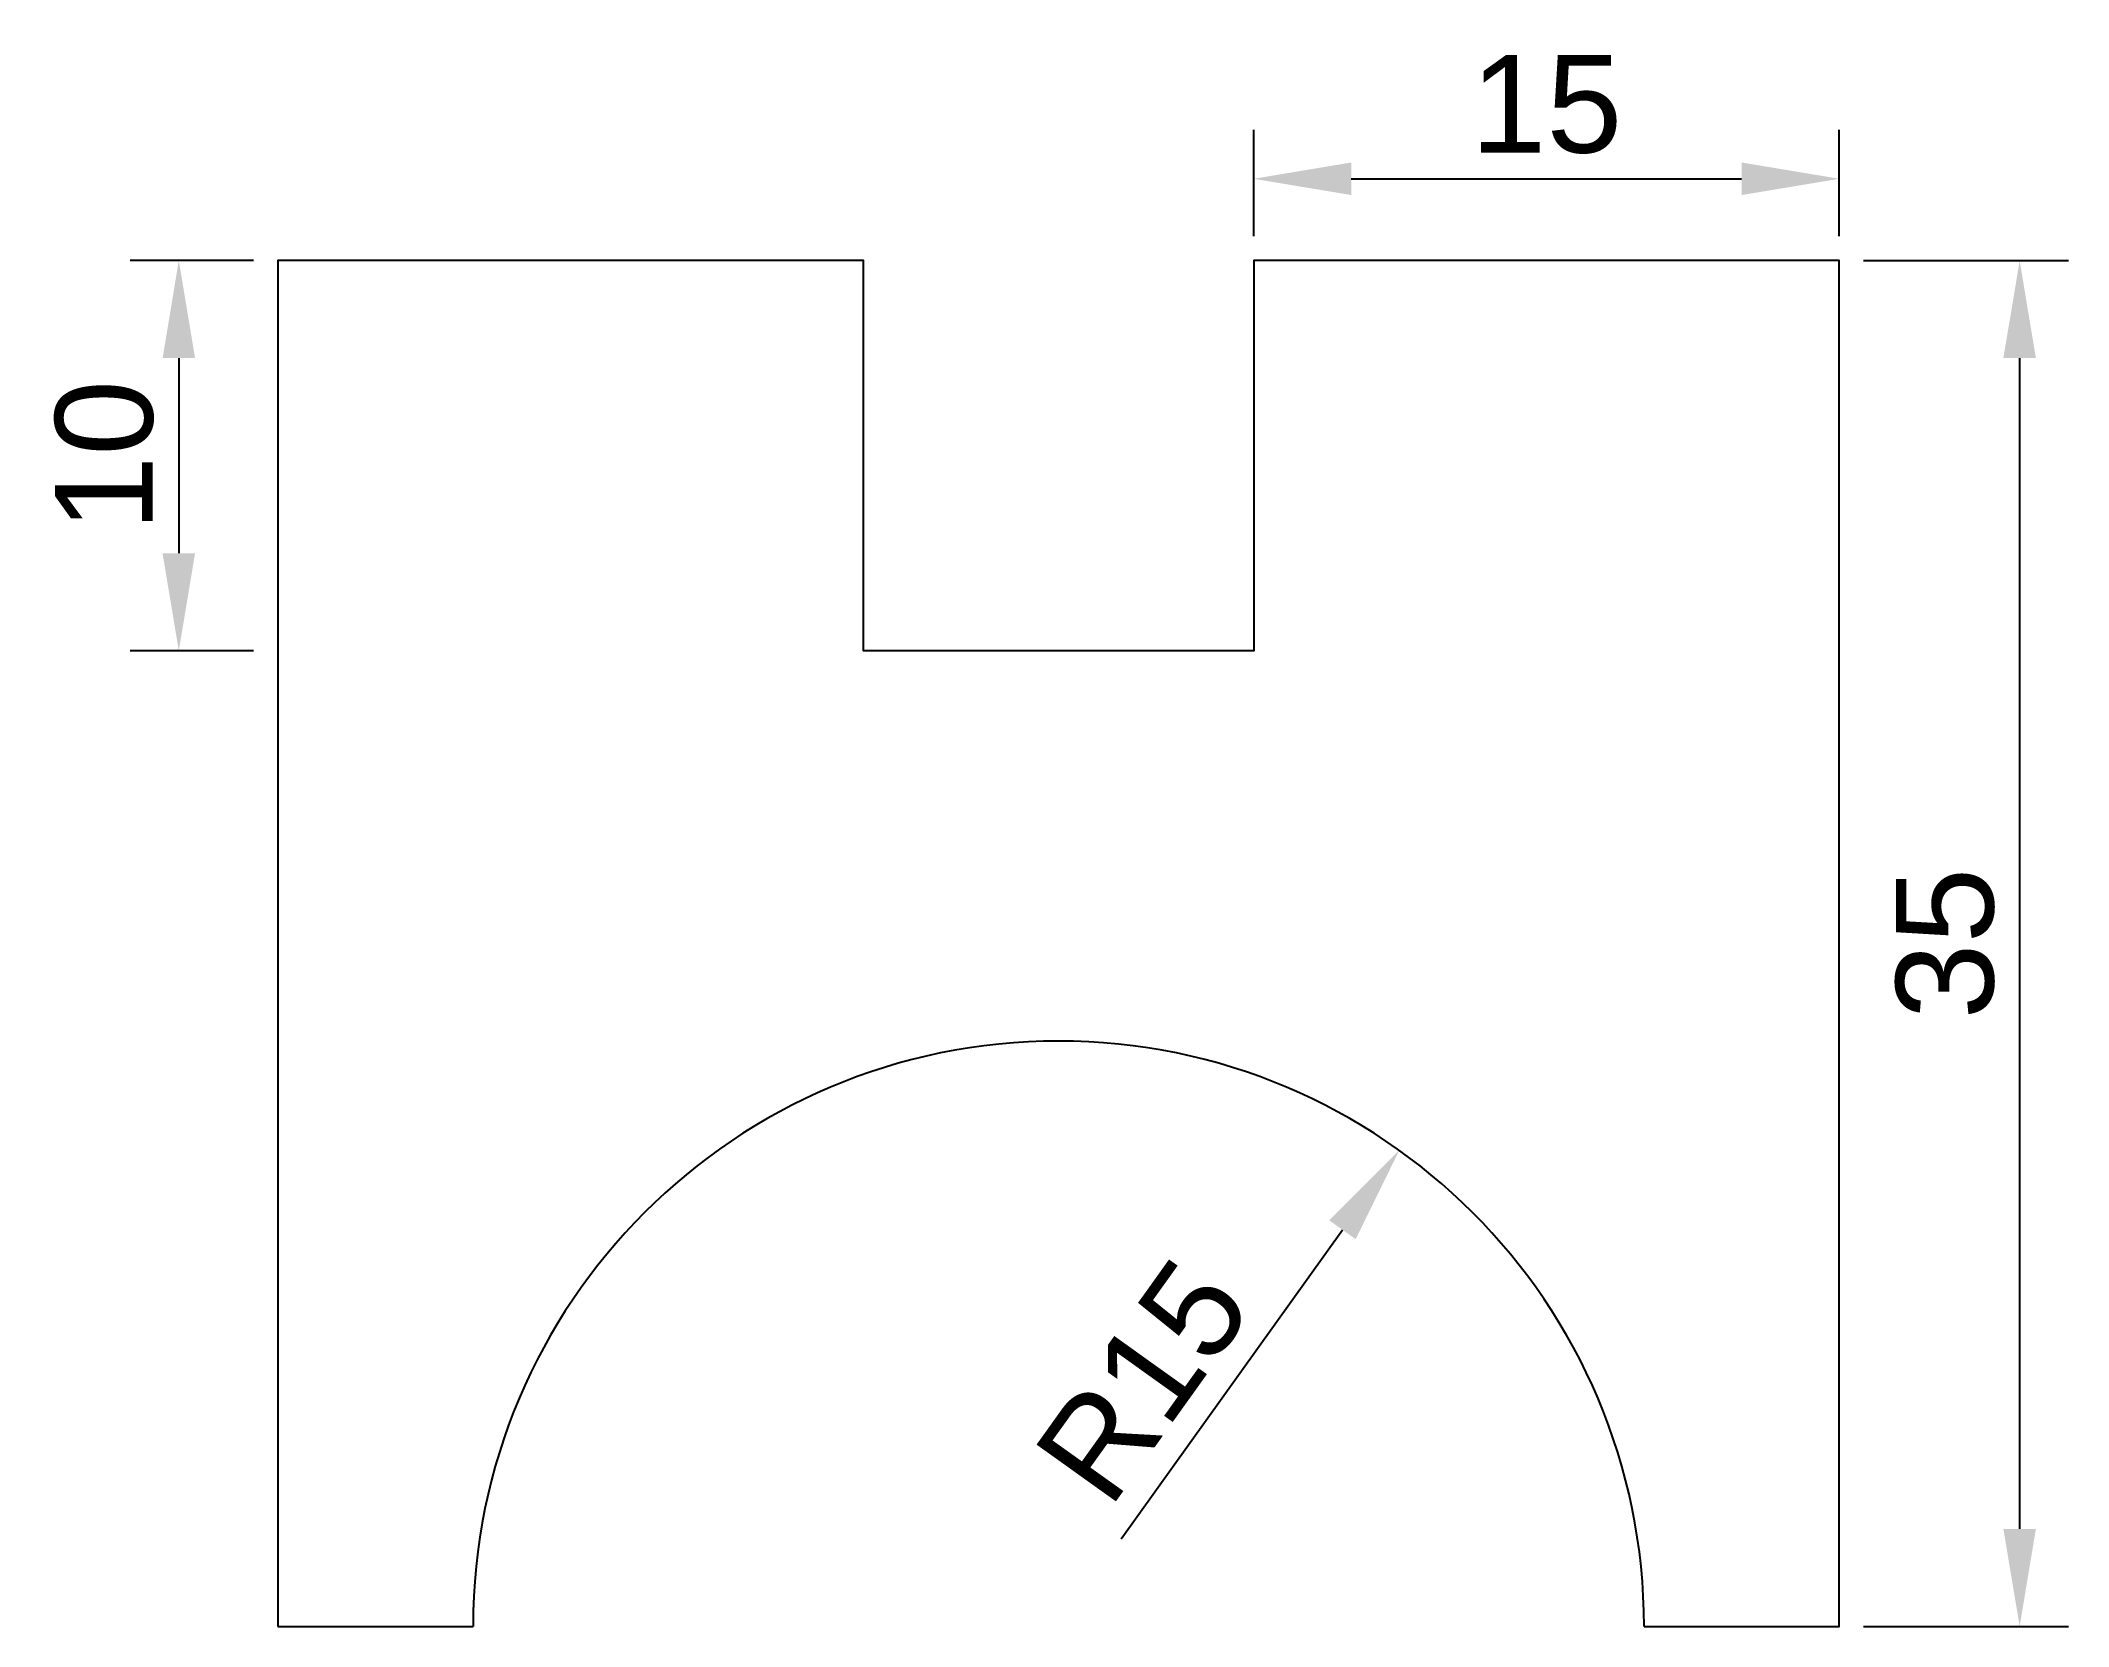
# Model space of a CAD drawing. Header units: millimetres. Extents: x -0.1 to 51.9, y 6.9 to 47.5.
import ezdxf

# ---------------------------------------------------------------- set-up
doc = ezdxf.new("R2010")
doc.units = ezdxf.units.MM
doc.styles.get("Standard").update_dxf_attribs({"font": 'arial.ttf'})
doc.dimstyles.new('ISO-25', dxfattribs={"dimtxt": 2.5, "dimasz": 2.5, "dimexe": 1.25, "dimexo": 0.625, "dimtad": 1, "dimtxsty": 'Standard', "dimcen": 2.5, "dimadec": 0, "dimazin": 0, "dimtfac": 1, "dimtmove": 0, "dimatfit": 3, "dimfxl": 1, "dimarcsym": 0})

# ---------------------------------------------------------------- blocks, each defined once
blk = doc.blocks.new('*D1')
at = {"color": 0, "lineweight": -2, "transparency": 16777216}
for p, q in [((30.981, 42.531), (30.981, 45.253)), ((45.981, 42.531), (45.981, 45.253)), ((33.481, 44.003), (43.481, 44.003))]:
    blk.add_line(p, q, dxfattribs=at)
at = {"color": 0, "transparency": 16777216}
for points in [[(33.481, 44.42), (33.481, 43.586), (30.981, 44.003)], [(43.481, 44.42), (43.481, 43.586), (45.981, 44.003)]]:
    blk.add_solid(points, dxfattribs=at)
at = {"layer": 'Defpoints', "color": 0, "transparency": 16777216}
for p in [(45.981, 44.003), (30.981, 41.906), (45.981, 41.906)]:
    blk.add_point(p, dxfattribs=at)
at = {"color": 0, "transparency": 16777216, "insert": (38.481, 45.905), "char_height": 2.5, "attachment_point": 5}
blk.add_mtext('15', dxfattribs=at)
blk = doc.blocks.new('*D2')
at = {"color": 0, "lineweight": -2, "transparency": 16777216}
for p, q in [((5.356, 41.906), (2.194, 41.906)), ((3.444, 39.406), (3.444, 34.406)), ((5.356, 31.906), (2.194, 31.906))]:
    blk.add_line(p, q, dxfattribs=at)
at = {"color": 0, "transparency": 16777216}
for points in [[(3.028, 39.406), (3.861, 39.406), (3.444, 41.906)], [(3.028, 34.406), (3.861, 34.406), (3.444, 31.906)]]:
    blk.add_solid(points, dxfattribs=at)
at = {"layer": 'Defpoints', "color": 0, "transparency": 16777216}
for p in [(5.981, 41.906), (3.444, 31.906), (5.981, 31.906)]:
    blk.add_point(p, dxfattribs=at)
at = {"color": 0, "transparency": 16777216, "insert": (1.543, 36.906), "char_height": 2.5, "attachment_point": 5, "rotation": 90}
blk.add_mtext('10', dxfattribs=at)
blk = doc.blocks.new('*D4')
at = {"color": 0, "lineweight": -2, "transparency": 16777216}
blk.add_line((27.585, 9.148), (33.254, 17.072), dxfattribs=at)
at = {"color": 0, "transparency": 16777216}
blk.add_solid([(32.915, 17.314), (33.593, 16.83), (34.708, 19.105)], dxfattribs=at)
at = {"layer": 'Defpoints', "color": 0, "transparency": 16777216}
for p in [(34.708, 19.105, 40), (25.981, 6.906, 40)]:
    blk.add_point(p, dxfattribs=at)
at = {"color": 0, "transparency": 16777216, "insert": (28.146, 13.2), "char_height": 2.5, "attachment_point": 5, "rotation": 54.4203}
blk.add_mtext('R15', dxfattribs=at)
blk = doc.blocks.new('*D5')
at = {"color": 0, "lineweight": -2, "transparency": 16777216}
for p, q in [((46.606, 41.906), (51.853, 41.906)), ((50.603, 39.406), (50.603, 9.406)), ((46.606, 6.906), (51.853, 6.906))]:
    blk.add_line(p, q, dxfattribs=at)
at = {"color": 0, "transparency": 16777216}
for points in [[(50.186, 39.406), (51.019, 39.406), (50.603, 41.906)], [(50.186, 9.406), (51.019, 9.406), (50.603, 6.906)]]:
    blk.add_solid(points, dxfattribs=at)
at = {"layer": 'Defpoints', "color": 0, "transparency": 16777216}
for p in [(45.981, 41.906), (45.981, 6.906), (50.603, 6.906)]:
    blk.add_point(p, dxfattribs=at)
at = {"color": 0, "transparency": 16777216, "insert": (48.7, 24.406), "char_height": 2.5, "attachment_point": 5, "rotation": 90}
blk.add_mtext('35', dxfattribs=at)

msp = doc.modelspace()

# ---------------------------------------------------------------- linework, layer by layer
for points in [[(40.981, 6.906), (45.981, 6.906), (45.981, 41.906), (30.981, 41.906), (30.981, 31.906), (20.981, 31.906), (20.981, 41.906), (5.981, 41.906), (5.981, 6.906)], [(5.981, 6.906), (10.981, 6.906)]]:
    msp.add_lwpolyline(points)
msp.add_arc((25.981, 6.906), 15, 0, 180)

# ---------------------------------------------------------------- dimensions: what is measured, and where the dimension line sits
dim = msp.add_linear_dim(base=(45.981, 44.003), p1=(30.981, 41.906), p2=(45.981, 41.906), dimstyle='ISO-25')
dim.commit()
dim.dimension.update_dxf_attribs({"geometry": '*D1', "text_midpoint": (38.481, 45.905)})
for base, p1, p2, picture, middle in [((3.444, 31.906), (5.981, 41.906), (5.981, 31.906), '*D2', (1.543, 36.906)), ((50.603, 6.906), (45.981, 41.906), (45.981, 6.906), '*D5', (48.7, 24.406))]:
    dim = msp.add_linear_dim(base=base, p1=p1, p2=p2, angle=90, dimstyle='ISO-25')
    dim.commit()
    dim.dimension.update_dxf_attribs({"geometry": picture, "text_midpoint": middle})
dim = msp.add_radius_dim(center=(25.981, 6.906, 40), mpoint=(34.708, 19.105, 40), dimstyle='ISO-25')
dim.commit()
dim.dimension.update_dxf_attribs({"geometry": '*D4', "text_midpoint": (29.692, 12.094), "dimtype": 164})

doc.saveas('drawing.dxf')
